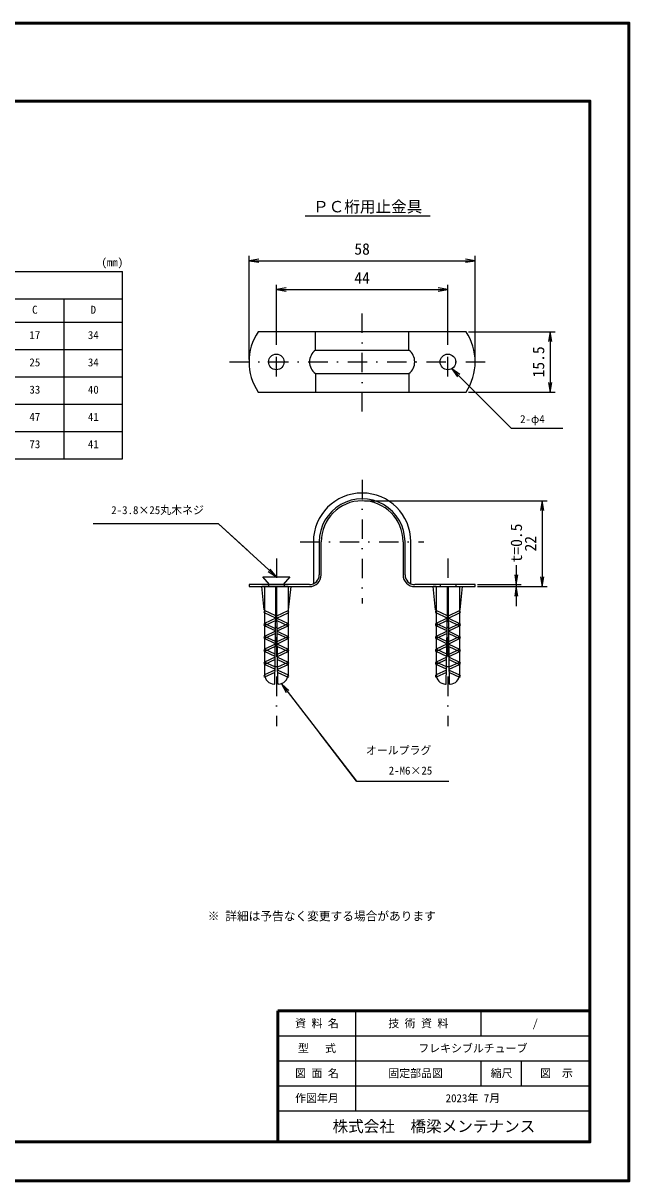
# Model space of a CAD drawing. Units: millimetres on the paper. Extents: x 0 to 1483, y 0 to 679.
# Drawn here: x 1105.6 to 1261, y 0 to 297 of the extents above; entities that cross this region are included whole.
import ezdxf
from ezdxf.enums import TextEntityAlignment as Align

# ---------------------------------------------------------------- set-up
doc = ezdxf.new("R2010")
doc.units = ezdxf.units.MM
doc.linetypes.add('USER2', pattern=[10.01, 5, -2.5, 0.01, -2.5])
for name, color, linetype, lineweight in [('D-BMK', 2, 'USER2', 25), ('D-BYP', 7, 'Continuous', 25), ('D-STR', 1, 'Continuous', 25), ('D-TTL', 2, 'Continuous', 50), ('DIM', 7, 'Continuous', 25)]:
    doc.layers.add(name, color=color, linetype=linetype, lineweight=lineweight)
doc.layers.add('D-STR-TXT', color=7, linetype='Continuous')
doc.styles.add('ＭＳ ゴシック', font='')
doc.styles.get('ＭＳ ゴシック').set_extended_font_data('MS Gothic')

# ---------------------------------------------------------------- blocks, each defined once
blk = doc.blocks.new('open_arrow')
at = {"color": 0, "linetype": 'Continuous', "lineweight": -2}
blk.add_lwpolyline([(7.5, 1.25), (0, 0), (7.5, -1.25)], dxfattribs=at)

msp = doc.modelspace()

# ---------------------------------------------------------------- linework, layer by layer
at = {"layer": 'D-BMK'}
for p, q in [((1192.587, 197.351), (1192.587, 222.851)), ((1170.587, 206.376), (1170.587, 213.826)), ((1214.587, 206.376), (1214.587, 213.826)), ((1158.587, 210.101), (1226.587, 210.101)), ((1192.587, 179.807), (1192.587, 148.107)), ((1176.737, 163.957), (1208.437, 163.957)), ((1170.587, 159.659), (1170.587, 151.427)), ((1170.587, 159.659), (1170.587, 116.646)), ((1214.587, 159.659), (1214.587, 151.427)), ((1214.587, 159.659), (1214.587, 116.646))]:
    msp.add_line(p, q, dxfattribs=at)
at = {"layer": 'D-BYP'}
for p, q in [((1178.009, 247.578), (1210.009, 247.578)), ((1028.138, 233.271), (1131.138, 233.271)), ((1131.138, 185.271), (1131.138, 233.271)), ((1028.138, 226.271), (1131.138, 226.271)), ((1116.138, 185.271), (1116.138, 226.271)), ((1028.138, 220.271), (1131.138, 220.271)), ((1180.587, 213.101), (1180.587, 217.851)), ((1204.587, 213.101), (1204.587, 217.851)), ((1028.138, 213.271), (1131.138, 213.271)), ((1028.138, 206.271), (1131.138, 206.271)), ((1180.587, 207.101), (1180.587, 202.351)), ((1204.587, 207.101), (1204.587, 202.351)), ((1028.138, 199.271), (1131.138, 199.271)), ((1230.801, 193.09), (1244.061, 193.09)), ((1028.138, 192.271), (1131.138, 192.271)), ((1028.138, 185.271), (1131.138, 185.271)), ((1155.718, 168.562), (1123.574, 168.562)), ((1168.837, 152.957), (1167.087, 154.957)), ((1167.087, 154.957), (1174.087, 154.957)), ((1174.087, 154.957), (1172.337, 152.957)), ((1167.449, 146.457), (1166.824, 152.457)), ((1167.587, 152.457), (1166.824, 152.457)), ((1173.587, 152.457), (1167.587, 152.457)), ((1167.587, 152.457), (1167.587, 129.857)), ((1170.474, 146.457), (1170.474, 152.457)), ((1170.7, 146.457), (1170.7, 152.457)), ((1173.587, 152.457), (1173.587, 129.857)), ((1173.587, 152.457), (1174.349, 152.457)), ((1173.724, 146.457), (1174.349, 152.457)), ((1211.449, 146.457), (1210.824, 152.457)), ((1211.587, 152.457), (1210.824, 152.457)), ((1211.587, 152.457), (1217.587, 152.457)), ((1211.587, 152.457), (1211.587, 129.857)), ((1214.474, 146.457), (1214.474, 152.457)), ((1214.7, 146.457), (1214.7, 152.457)), ((1217.587, 152.457), (1217.587, 129.857)), ((1217.587, 152.457), (1218.349, 152.457)), ((1217.724, 146.457), (1218.349, 152.457)), ((1167.587, 146.457), (1167.449, 146.457)), ((1170.167, 127.457), (1170.474, 146.457)), ((1170.7, 147.603), (1170.474, 147.603)), ((1170.7, 146.457), (1170.474, 146.457)), ((1171.006, 127.457), (1170.7, 146.457)), ((1173.587, 146.457), (1173.724, 146.457)), ((1211.587, 146.457), (1211.449, 146.457)), ((1214.167, 127.457), (1214.474, 146.457)), ((1214.474, 147.603), (1214.7, 147.603)), ((1214.474, 146.457), (1214.7, 146.457)), ((1215.006, 127.457), (1214.7, 146.457)), ((1217.587, 146.457), (1217.724, 146.457)), ((1170.167, 127.457), (1169.987, 127.457)), ((1171.187, 127.457), (1171.006, 127.457)), ((1213.987, 127.457), (1214.167, 127.457)), ((1215.006, 127.457), (1215.187, 127.457)), ((1191.159, 102.538), (1214.847, 102.538)), ((1191, 18), (1191, 43.6)), ((1223, 43.6), (1223, 37.2)), ((1171, 37.2), (1251, 37.2)), ((1171, 30.8), (1251, 30.8)), ((1223, 30.8), (1223, 24.4)), ((1233.4, 30.8), (1233.4, 24.4)), ((1171, 24.4), (1251, 24.4)), ((1171, 18), (1251, 18))]:
    msp.add_line(p, q, dxfattribs=at)
for points in [[(1215.564, 208.356), (1230.801, 193.09), (1223.183, 200.723)], [(1170.587, 154.957), (1155.718, 168.562), (1163.152, 161.759)], [(1171.936, 127.545), (1191.159, 102.538), (1181.548, 115.042)]]:
    msp.add_lwpolyline(points, dxfattribs=at)
for centre, start, end in [((1169.987, 129.857), 180, 270), ((1171.187, 129.857), 270, 0), ((1213.987, 129.857), 180, 270), ((1215.187, 129.857), 270, 0)]:
    msp.add_arc(centre, 2.4, start, end, dxfattribs=at)
at = {"layer": 'D-STR'}
for p, q in [((1219.259, 217.851), (1165.914, 217.851)), ((1180.587, 213.101), (1204.587, 213.101)), ((1180.587, 207.101), (1204.586, 207.101)), ((1165.914, 202.351), (1219.259, 202.351)), ((1180.087, 163.957), (1180.087, 153.165)), ((1181.587, 163.957), (1181.587, 155.457)), ((1182.087, 155.457), (1182.087, 163.957)), ((1203.087, 163.957), (1203.087, 155.457)), ((1203.587, 155.457), (1203.587, 163.957)), ((1205.087, 153.165), (1205.087, 163.957)), ((1168.587, 152.957), (1168.587, 152.457)), ((1172.587, 152.957), (1172.587, 152.457)), ((1212.587, 152.957), (1212.587, 152.457)), ((1216.587, 152.957), (1216.587, 152.457))]:
    msp.add_line(p, q, dxfattribs=at)
for points in [[(1179.087, 152.957), (1163.587, 152.957), (1163.587, 152.457), (1179.087, 152.457)], [(1206.087, 152.457), (1221.587, 152.457), (1221.587, 152.957), (1206.087, 152.957)]]:
    msp.add_lwpolyline(points, dxfattribs=at)
for centre in [(1170.587, 210.101), (1214.587, 210.101)]:
    msp.add_circle(centre, 2, dxfattribs=at)
for centre, radius, start, end in [((1177.653, 210.101), 14.067, 146.56837, 213.43163), ((1207.52, 210.101), 14.067, 326.56837, 33.43163), ((1182.836, 210.101), 3.75, 126.86461, 233.13539), ((1202.337, 210.101), 3.75, 306.86461, 53.13539), ((1192.587, 163.957), 12.5, 0, 180), ((1192.587, 163.957), 11, 0.00001, 180.00001), ((1192.587, 163.957), 10.5, 0, 180), ((1179.087, 155.457), 2.5, 270.00001, 0.00001), ((1179.087, 155.457), 3, 270, 0), ((1206.087, 155.457), 3, 179.99998, 269.99998), ((1206.087, 155.457), 2.5, 180, 270)]:
    msp.add_arc(centre, radius, start, end, dxfattribs=at)
at = {"layer": 'D-TTL'}
for p, q in [((1171, 43.6), (1251, 43.6)), ((1171, 10), (1171, 43.6))]:
    msp.add_line(p, q, dxfattribs=at)
for points in [[(841, 297), (1261, 297), (1261, 0), (841, 0)], [(861, 10), (1251, 10), (1251, 277), (861, 277)]]:
    msp.add_lwpolyline(points, close=True, dxfattribs=at)
at = {"layer": 'DIM'}
for p, q in [((1163.587, 210.726), (1163.587, 237.317)), ((1163.587, 236.067), (1221.587, 236.067)), ((1221.587, 210.726), (1221.587, 237.317)), ((1170.587, 214.451), (1170.587, 229.904)), ((1214.587, 214.451), (1214.587, 229.904)), ((1170.587, 228.654), (1214.587, 228.654)), ((1219.884, 217.851), (1242.081, 217.851)), ((1240.831, 217.851), (1240.831, 202.351)), ((1219.884, 202.351), (1242.081, 202.351)), ((1193.212, 174.457), (1240.014, 174.457)), ((1238.764, 174.457), (1238.764, 152.457)), ((1232.134, 157.957), (1232.134, 147.457)), ((1222.212, 152.957), (1233.384, 152.957)), ((1222.212, 152.457), (1233.384, 152.457)), ((1222.212, 152.457), (1240.014, 152.457)), ((1170.449, 144.922), (1167.587, 146.281)), ((1170.439, 144.337), (1167.587, 145.692)), ((1170.724, 144.922), (1173.587, 146.281)), ((1170.734, 144.337), (1173.587, 145.692)), ((1214.449, 144.922), (1211.587, 146.281)), ((1214.439, 144.337), (1211.587, 145.692)), ((1214.724, 144.922), (1217.587, 146.281)), ((1214.734, 144.337), (1217.587, 145.692)), ((1170.439, 144.337), (1167.587, 142.983)), ((1170.43, 143.744), (1167.587, 142.393)), ((1170.396, 141.648), (1167.587, 142.983)), ((1170.734, 144.337), (1173.587, 142.983)), ((1170.743, 143.744), (1173.587, 142.393)), ((1170.777, 141.648), (1173.587, 142.983)), ((1214.439, 144.337), (1211.587, 142.983)), ((1214.43, 143.744), (1211.587, 142.393)), ((1214.396, 141.648), (1211.587, 142.983)), ((1214.734, 144.337), (1217.587, 142.983)), ((1214.743, 143.744), (1217.587, 142.393)), ((1214.777, 141.648), (1217.587, 142.983)), ((1170.387, 141.064), (1167.587, 142.393)), ((1170.386, 141.013), (1167.587, 139.684)), ((1170.376, 140.42), (1167.587, 139.095)), ((1170.343, 138.375), (1167.587, 139.684)), ((1170.786, 141.064), (1173.587, 142.393)), ((1170.787, 141.013), (1173.587, 139.684)), ((1170.797, 140.42), (1173.587, 139.095)), ((1170.83, 138.375), (1173.587, 139.684)), ((1214.387, 141.064), (1211.587, 142.393)), ((1214.386, 141.013), (1211.587, 139.684)), ((1214.376, 140.42), (1211.587, 139.095)), ((1214.343, 138.375), (1211.587, 139.684)), ((1214.786, 141.064), (1217.587, 142.393)), ((1214.787, 141.013), (1217.587, 139.684)), ((1214.797, 140.42), (1217.587, 139.095)), ((1214.83, 138.375), (1217.587, 139.684)), ((1170.334, 137.79), (1167.587, 139.095)), ((1170.332, 137.689), (1167.587, 136.385)), ((1170.323, 137.096), (1167.587, 135.796)), ((1170.839, 137.79), (1173.587, 139.095)), ((1170.841, 137.689), (1173.587, 136.385)), ((1170.85, 137.096), (1173.587, 135.796)), ((1214.334, 137.79), (1211.587, 139.095)), ((1214.332, 137.689), (1211.587, 136.385)), ((1214.323, 137.096), (1211.587, 135.796)), ((1214.839, 137.79), (1217.587, 139.095)), ((1214.841, 137.689), (1217.587, 136.385)), ((1214.85, 137.096), (1217.587, 135.796)), ((1170.29, 135.101), (1167.587, 136.385)), ((1170.281, 134.517), (1167.587, 135.796)), ((1170.279, 134.365), (1167.587, 133.087)), ((1170.269, 133.772), (1167.587, 132.498)), ((1170.883, 135.101), (1173.587, 136.385)), ((1170.892, 134.517), (1173.587, 135.796)), ((1170.894, 134.365), (1173.587, 133.087)), ((1170.904, 133.772), (1173.587, 132.498)), ((1214.29, 135.101), (1211.587, 136.385)), ((1214.281, 134.517), (1211.587, 135.796)), ((1214.279, 134.365), (1211.587, 133.087)), ((1214.269, 133.772), (1211.587, 132.498)), ((1214.883, 135.101), (1217.587, 136.385)), ((1214.892, 134.517), (1217.587, 135.796)), ((1214.894, 134.365), (1217.587, 133.087)), ((1214.904, 133.772), (1217.587, 132.498)), ((1170.238, 131.828), (1167.587, 133.087)), ((1170.228, 131.243), (1167.587, 132.498)), ((1170.225, 131.041), (1167.587, 129.788)), ((1170.935, 131.828), (1173.587, 133.087)), ((1170.945, 131.243), (1173.587, 132.498)), ((1170.948, 131.041), (1173.587, 129.788)), ((1214.238, 131.828), (1211.587, 133.087)), ((1214.228, 131.243), (1211.587, 132.498)), ((1214.225, 131.041), (1211.587, 129.788)), ((1214.935, 131.828), (1217.587, 133.087)), ((1214.945, 131.243), (1217.587, 132.498)), ((1214.948, 131.041), (1217.587, 129.788)), ((1170.215, 130.448), (1167.587, 129.199)), ((1170.958, 130.448), (1173.587, 129.199)), ((1214.215, 130.448), (1211.587, 129.199)), ((1214.958, 130.448), (1217.587, 129.199))]:
    msp.add_line(p, q, dxfattribs=at)
for centre, start, end in [((1167.715, 145.986), 113.55658, 246.44342), ((1173.458, 145.986), 293.55658, 66.44342), ((1211.715, 145.986), 113.55658, 246.44342), ((1217.458, 145.986), 293.55658, 66.44342), ((1167.715, 142.688), 113.55658, 246.44342), ((1167.715, 142.688), 113.55658, 246.44342), ((1173.458, 142.688), 293.55658, 66.44342), ((1173.458, 142.688), 293.55658, 66.44342), ((1211.715, 142.688), 113.55658, 246.44342), ((1211.715, 142.688), 113.55658, 246.44342), ((1217.458, 142.688), 293.55658, 66.44342), ((1217.458, 142.688), 293.55658, 66.44342), ((1167.715, 139.389), 113.55658, 246.44342), ((1167.715, 139.389), 113.55658, 246.44342), ((1173.458, 139.389), 293.55658, 66.44342), ((1173.458, 139.389), 293.55658, 66.44342), ((1211.715, 139.389), 113.55658, 246.44342), ((1211.715, 139.389), 113.55658, 246.44342), ((1217.458, 139.389), 293.55658, 66.44342), ((1217.458, 139.389), 293.55658, 66.44342), ((1167.715, 136.091), 113.55658, 246.44342), ((1167.715, 136.091), 113.55658, 246.44342), ((1173.458, 136.091), 293.55658, 66.44342), ((1173.458, 136.091), 293.55658, 66.44342), ((1211.715, 136.091), 113.55658, 246.44342), ((1211.715, 136.091), 113.55658, 246.44342), ((1217.458, 136.091), 293.55658, 66.44342), ((1217.458, 136.091), 293.55658, 66.44342), ((1167.715, 132.792), 113.55658, 246.44342), ((1167.715, 132.792), 113.55658, 246.44342), ((1173.458, 132.792), 293.55658, 66.44342), ((1173.458, 132.792), 293.55658, 66.44342), ((1211.715, 132.792), 113.55658, 246.44342), ((1211.715, 132.792), 113.55658, 246.44342), ((1217.458, 132.792), 293.55658, 66.44342), ((1217.458, 132.792), 293.55658, 66.44342), ((1167.715, 129.494), 113.55658, 246.44342), ((1173.458, 129.494), 293.55658, 66.44342), ((1211.715, 129.494), 113.55658, 246.44342), ((1217.458, 129.494), 293.55658, 66.44342)]:
    msp.add_arc(centre, 0.321, start, end, dxfattribs=at)

# ---------------------------------------------------------------- block references
at = {"layer": 'D-BYP', "xscale": 0.333, "yscale": 0.333}
for p, rotation in [((1215.564, 208.356), 314.9), ((1170.587, 154.957), 137.5), ((1171.936, 127.545), 307.5)]:
    msp.add_blockref('open_arrow', p, dxfattribs=dict(at, rotation=rotation))
at = {"layer": 'DIM', "xscale": 0.333, "yscale": 0.333}
for p in [(1163.587, 236.067), (1170.587, 228.654)]:
    msp.add_blockref('open_arrow', p, dxfattribs=at)
for p, rotation in [((1221.587, 236.067), 180), ((1214.587, 228.654), 180), ((1240.831, 217.851), 270), ((1240.831, 202.351), 90), ((1238.764, 174.457), 270), ((1232.134, 152.957), 90), ((1238.764, 152.457), 90), ((1232.134, 152.457), 270)]:
    msp.add_blockref('open_arrow', p, dxfattribs=dict(at, rotation=rotation))

# ---------------------------------------------------------------- texts
at = {"layer": 'D-BYP', "style": 'ＭＳ ゴシック'}
for s, height, p in [(' ＰＣ桁用止金具 ', 2.933, (1194.009, 247.578)), ('2-φ4', 2.053, (1236.264, 193.787)), ('2-3.8×25丸木ネジ', 2.053, (1140.114, 170.429)), ('オールプラグ', 2.053, (1201.942, 108.8)), ('2-M6×25', 2.053, (1204.988, 103.609))]:
    msp.add_text(s, height=height, dxfattribs=at).set_placement(p, align=Align.BOTTOM_CENTER)
for s, p in [('(mm)', (1128.512, 235.652)), ('C', (1108.638, 223.481)), ('D', (1123.638, 223.481)), ('17', (1108.638, 216.981)), ('34', (1123.638, 216.981)), ('25', (1108.638, 209.981)), ('34', (1123.638, 209.981)), ('33', (1108.638, 202.981)), ('40', (1123.638, 202.981)), ('47', (1108.638, 195.981)), ('41', (1123.638, 195.981)), ('73', (1108.638, 188.981)), ('41', (1123.638, 188.981))]:
    msp.add_text(s, height=2.053, dxfattribs=at).set_placement(p, align=Align.MIDDLE_CENTER)
msp.add_text('※ 詳細は予告なく変更する場合があります', height=2.199, dxfattribs=at).set_placement((1152.995, 66.146), align=Align.BOTTOM_LEFT)
at = {"layer": 'D-STR-TXT', "style": 'ＭＳ ゴシック'}
for s, height, p in [('資 料 名', 2.053, (1181, 40.4)), ('技 術 資 料', 2.053, (1207, 40.4)), ('/', 2.053, (1237, 40.4)), ('型   式', 2.053, (1181, 34)), ('フレキシブルチューブ', 2.053, (1221, 34)), ('図 面 名', 2.053, (1181, 27.6)), ('固定部品図 ', 2.053, (1207, 27.6)), ('縮尺', 2.053, (1228.378, 27.6)), ('図\u3000示', 2.053, (1242.435, 27.6)), ('作図年月', 2.053, (1181, 21.2)), ('2023年 7月', 2.053, (1221, 21.2)), ('株式会社\u3000橋梁メンテナンス', 2.933, (1211, 14))]:
    msp.add_text(s, height=height, dxfattribs=at).set_placement(p, align=Align.MIDDLE_CENTER)
at = {"layer": 'DIM', "style": 'ＭＳ ゴシック'}
for s, p in [('58', (1192.587, 239.067)), ('44', (1192.587, 231.654))]:
    msp.add_text(s, height=2.933, dxfattribs=at).set_placement(p, align=Align.MIDDLE_CENTER)
for s, p in [('15.5', (1237.831, 210.101)), ('t=0.5', (1232.134, 163.639)), ('22', (1235.764, 163.457))]:
    msp.add_text(s, height=2.933, rotation=90, dxfattribs=at).set_placement(p, align=Align.MIDDLE_CENTER)

doc.saveas('drawing.dxf')
